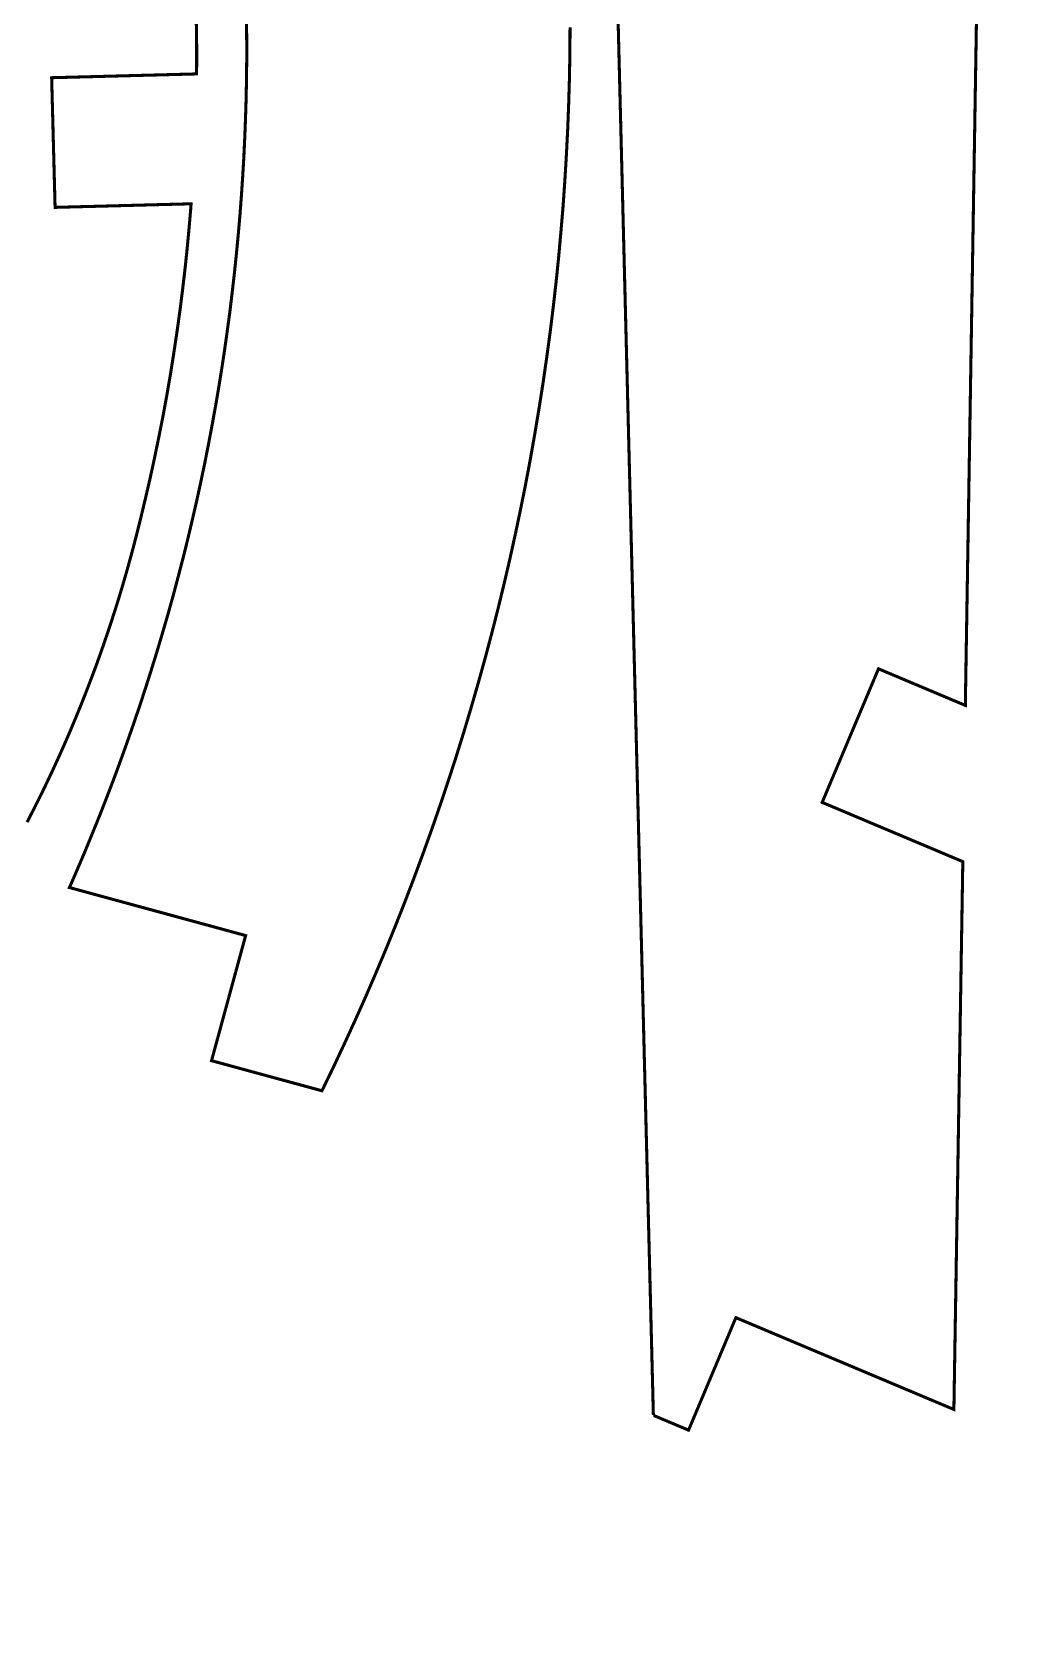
# Model space of a CAD drawing. Header units: metres. Extents: x 0 to 1595, y 0 to 995.
# Drawn here: x 1313 to 1442.5, y 0.2 to 210.8 of the extents above; entities that cross this region are included whole.
import ezdxf

# ---------------------------------------------------------------- set-up
doc = ezdxf.new("R2010")
doc.units = ezdxf.units.M

msp = doc.modelspace()

# ---------------------------------------------------------------- linework, layer by layer
for points in [[(1323.24, 482.671, 0.4, 0.4, 0), (1317.73, 312.461, 0.4, 0.4, 0), (1394.21, 280.236, 0.4, 0.4, 0), (1388.39, 266.412, 0.4, 0.4, 0), (1394.38, 29.5046, 0.4, 0.4, 0), (1394.38, 29.5046, 0.4, 0.4, 0), (1394.38, 29.5046, 0, 0, 0), (1398.99, 27.5632, 0, 0, 0), (1405.19, 42.3082, 0, 0, 0), (1433.76, 30.2724, 0, 0, 0), (1434.93, 102.082, 0, 0, 0), (1416.5, 109.847, 0, 0, 0), (1423.88, 127.356, 0, 0, 0), (1435.26, 122.559, 0, 0, 0), (1440.57, 449.515, 0, 0, 0)], [(1323.24, 482.671, 0, 0, 0), (1317.73, 312.461, 0, 0, 0), (1394.21, 280.236, 0, 0, 0), (1388.39, 266.412, 0, 0, 0), (1394.38, 29.5046, 0, 0, 0), (1394.38, 29.5046, 0, 0, 0), (1394.38, 29.5046, 0.4, 0.4, 0), (1398.99, 27.5632, 0.4, 0.4, 0), (1405.19, 42.3082, 0.4, 0.4, 0), (1433.76, 30.2724, 0.4, 0.4, 0), (1434.93, 102.082, 0.4, 0.4, 0), (1416.5, 109.847, 0.4, 0.4, 0), (1423.88, 127.356, 0.4, 0.4, 0), (1435.26, 122.559, 0.4, 0.4, 0), (1440.57, 449.515, 0.4, 0.4, 0)], [(1312.31, 107.247, 0.4, 0.4, 0), (1313.16, 108.912, 0.4, 0.4, 0), (1314, 110.586, 0.4, 0.4, 0), (1314.82, 112.268, 0.4, 0.4, 0), (1315.62, 113.959, 0.4, 0.4, 0), (1316.4, 115.659, 0.4, 0.4, 0), (1317.16, 117.367, 0.4, 0.4, 0), (1317.91, 119.083, 0.4, 0.4, 0), (1318.63, 120.806, 0.4, 0.4, 0), (1319.34, 122.538, 0.4, 0.4, 0), (1320.03, 124.277, 0.4, 0.4, 0), (1320.7, 126.024, 0.4, 0.4, 0), (1321.36, 127.778, 0.4, 0.4, 0), (1321.99, 129.539, 0.4, 0.4, 0), (1322.6, 131.308, 0.4, 0.4, 0), (1323.2, 133.083, 0.4, 0.4, 0), (1323.78, 134.865, 0.4, 0.4, 0), (1324.34, 136.654, 0.4, 0.4, 0), (1324.88, 138.449, 0.4, 0.4, 0), (1325.4, 140.25, 0.4, 0.4, 0), (1325.9, 142.058, 0.4, 0.4, 0), (1326.27, 143.418, 0.4, 0.4, 0), (1326.38, 143.872, 0.4, 0.4, 0), (1326.56, 144.554, 0.4, 0.4, 0), (1327.08, 146.606, 0.4, 0.4, 0), (1327.74, 149.347, 0.4, 0.4, 0), (1328.38, 152.094, 0.4, 0.4, 0), (1328.98, 154.849, 0.4, 0.4, 0), (1329.55, 157.608, 0.4, 0.4, 0), (1330.1, 160.374, 0.4, 0.4, 0), (1330.61, 163.146, 0.4, 0.4, 0), (1331.09, 165.924, 0.4, 0.4, 0), (1331.53, 168.706, 0.4, 0.4, 0), (1331.95, 171.493, 0.4, 0.4, 0), (1332.34, 174.285, 0.4, 0.4, 0), (1332.69, 177.082, 0.4, 0.4, 0), (1333.02, 179.882, 0.4, 0.4, 0), (1333.31, 182.686, 0.4, 0.4, 0), (1333.57, 185.494, 0.4, 0.4, 0), (1333.75, 187.603, 0.4, 0.4, 0), (1333.8, 188.306, 0.4, 0.4, 0), (1315.98, 187.839, 0.4, 0.4, 0), (1315.53, 204.833, 0.4, 0.4, 0), (1334.52, 205.331, 0.4, 0.4, 0), (1334.53, 206.308, 0.4, 0.4, 0), (1334.53, 209.243, 0.4, 0.4, 0), (1334.47, 213.151, 0.4, 0.4, 0)], [(1341.07, 212.06, 0.4, 0.4, 0), (1341.09, 209.526, 0.4, 0.4, 0), (1341.09, 206.994, 0.4, 0.4, 0), (1341.06, 204.462, 0.4, 0.4, 0), (1341.01, 201.932, 0.4, 0.4, 0), (1340.93, 199.403, 0.4, 0.4, 0), (1340.83, 196.875, 0.4, 0.4, 0), (1340.71, 194.349, 0.4, 0.4, 0), (1340.56, 191.824, 0.4, 0.4, 0), (1340.39, 189.3, 0.4, 0.4, 0), (1340.2, 186.779, 0.4, 0.4, 0), (1339.98, 184.26, 0.4, 0.4, 0), (1339.74, 181.743, 0.4, 0.4, 0), (1339.48, 179.228, 0.4, 0.4, 0), (1339.19, 176.717, 0.4, 0.4, 0), (1338.89, 174.207, 0.4, 0.4, 0), (1338.55, 171.701, 0.4, 0.4, 0), (1338.2, 169.199, 0.4, 0.4, 0), (1337.82, 166.699, 0.4, 0.4, 0), (1337.42, 164.201, 0.4, 0.4, 0), (1336.99, 161.708, 0.4, 0.4, 0), (1336.54, 159.219, 0.4, 0.4, 0), (1336.07, 156.735, 0.4, 0.4, 0), (1335.58, 154.253, 0.4, 0.4, 0), (1335.06, 151.776, 0.4, 0.4, 0), (1334.52, 149.304, 0.4, 0.4, 0), (1333.95, 146.836, 0.4, 0.4, 0), (1333.37, 144.372, 0.4, 0.4, 0), (1332.76, 141.914, 0.4, 0.4, 0), (1332.12, 139.461, 0.4, 0.4, 0), (1331.47, 137.013, 0.4, 0.4, 0), (1330.79, 134.57, 0.4, 0.4, 0), (1330.08, 132.133, 0.4, 0.4, 0), (1329.36, 129.702, 0.4, 0.4, 0), (1328.61, 127.276, 0.4, 0.4, 0), (1327.84, 124.856, 0.4, 0.4, 0), (1327.05, 122.443, 0.4, 0.4, 0), (1326.23, 120.036, 0.4, 0.4, 0), (1325.39, 117.635, 0.4, 0.4, 0), (1324.53, 115.242, 0.4, 0.4, 0), (1323.65, 112.855, 0.4, 0.4, 0), (1322.74, 110.475, 0.4, 0.4, 0), (1321.81, 108.102, 0.4, 0.4, 0), (1320.85, 105.737, 0.4, 0.4, 0), (1319.88, 103.379, 0.4, 0.4, 0), (1318.88, 101.028, 0.4, 0.4, 0), (1318.12, 99.2704, 0.4, 0.4, 0), (1317.86, 98.686, 0.4, 0.4, 0), (1340.95, 92.3929, 0.4, 0.4, 0), (1336.48, 75.991, 0.4, 0.4, 0), (1350.95, 72.0469, 0.4, 0.4, 0), (1351.32, 72.8082, 0.4, 0.4, 0), (1352.43, 75.0996, 0.4, 0.4, 0), (1353.87, 78.1651, 0.4, 0.4, 0), (1355.28, 81.2431, 0.4, 0.4, 0), (1356.66, 84.3333, 0.4, 0.4, 0), (1358, 87.4354, 0.4, 0.4, 0), (1359.31, 90.5493, 0.4, 0.4, 0), (1360.58, 93.6746, 0.4, 0.4, 0), (1361.82, 96.811, 0.4, 0.4, 0), (1363.02, 99.9581, 0.4, 0.4, 0), (1364.19, 103.116, 0.4, 0.4, 0), (1365.33, 106.284, 0.4, 0.4, 0), (1366.43, 109.462, 0.4, 0.4, 0), (1367.5, 112.65, 0.4, 0.4, 0), (1368.54, 115.847, 0.4, 0.4, 0), (1369.54, 119.053, 0.4, 0.4, 0), (1370.5, 122.269, 0.4, 0.4, 0), (1371.43, 125.493, 0.4, 0.4, 0), (1372.33, 128.725, 0.4, 0.4, 0), (1373.19, 131.965, 0.4, 0.4, 0), (1374.02, 135.213, 0.4, 0.4, 0), (1374.81, 138.468, 0.4, 0.4, 0), (1375.57, 141.731, 0.4, 0.4, 0), (1376.29, 145.001, 0.4, 0.4, 0), (1376.98, 148.278, 0.4, 0.4, 0), (1377.64, 151.56, 0.4, 0.4, 0), (1378.26, 154.849, 0.4, 0.4, 0), (1378.84, 158.143, 0.4, 0.4, 0), (1379.39, 161.443, 0.4, 0.4, 0), (1379.91, 164.749, 0.4, 0.4, 0), (1380.39, 168.06, 0.4, 0.4, 0), (1380.84, 171.374, 0.4, 0.4, 0), (1381.25, 174.693, 0.4, 0.4, 0), (1381.63, 178.017, 0.4, 0.4, 0), (1381.97, 181.344, 0.4, 0.4, 0), (1382.27, 184.676, 0.4, 0.4, 0), (1382.55, 188.01, 0.4, 0.4, 0), (1382.78, 191.347, 0.4, 0.4, 0), (1382.98, 194.688, 0.4, 0.4, 0), (1383.15, 198.031, 0.4, 0.4, 0), (1383.28, 201.375, 0.4, 0.4, 0), (1383.38, 204.722, 0.4, 0.4, 0), (1383.44, 208.069, 0.4, 0.4, 0), (1383.46, 211.419, 0.4, 0.4, 0)]]:
    msp.add_lwpolyline(points, format="xyseb")

doc.saveas('drawing.dxf')
